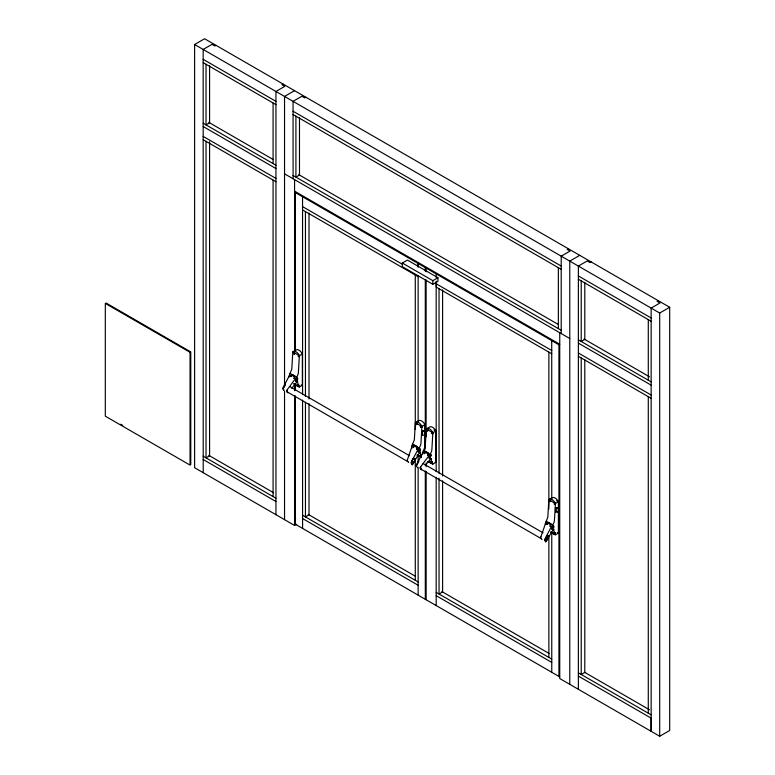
<?xml version="1.0" encoding="UTF-8"?>
<svg xmlns="http://www.w3.org/2000/svg" width="775" height="775" viewBox="0 0 775 775"><rect width="100%" height="100%" fill="white"/><g stroke="black" fill="none" stroke-linecap="round" stroke-linejoin="round"><path stroke-width="1.16" d="M283.175 388.575L285.549 384.187M545.513 524.384L545.687 522.902L540.921 536.804M545.271 524.045L547.828 517.051L548.836 499.72L551.829 497.996A5.793 3.342 60 0 1 558.387 501.783L558.387 533.084L555.394 534.808A19.443 6.423 44.3 0 1 550.57 532.222M432.469 462.045L431.646 461.571L432.111 462.132M416.659 465.397L418.781 461.067L416.524 465.63M289.54 375.836L289.666 375.09L282.894 387.926A1.308 0.756 -60 0 0 282.749 388.798L284.037 390.61M291.012 376.689L292.039 374.325L294.994 376.03L293.957 378.394M412.067 446.584L412.193 445.828L407.427 459.73M413.54 447.437L414.567 445.073L417.522 446.778L416.495 449.142M423.024 452.91L423.15 452.154L416.349 465.068A1.308 0.756 -60 0 0 416.233 465.862L417.483 467.742M424.497 453.762L425.523 451.399L428.478 453.104L427.451 455.468M547.024 524.501L548.051 522.137L551.006 523.842L549.979 526.206M293.87 352.828C293.725 356.965 293.793 350.116 294.461 353.836M294.684 352.945L294.713 353.603L294.113 353.448M294.791 353.381L294.238 353.758M298.859 356.306L298.646 355.434M298.666 355.677L299.518 356.035L299.024 356.335M299.528 356.374C297.348 357.701 298.142 353.923 299.528 356.587M416.863 424.506L416.136 423.76L416.514 423.073M416.146 423.499L416.33 424.758L415.729 423.353L417.124 424.07L416.301 423.198M421.067 426.347L421.319 425.853M421.28 426.037L420.98 426.686M421.242 426.763C422.375 428.953 417.706 424.865 421.929 426.851M421.997 426.822L421.106 425.979M427.354 429.728L427.538 430.6M427.81 430.706C427.48 429.515 427.558 430.978 427.519 430.387M427.713 430.58L427.287 431.152L426.637 430.299L426.938 429.718L428.197 430.328L427.674 429.757M432.266 433.012L432.566 432.411M432.508 433.69C430.542 430.609 433.012 436.063 432.227 432.867M549.756 500.563C547.944 501.018 550.909 502.568 550.056 500.301M555.026 504.157L554.532 503.169M554.571 503.343C553.253 505.252 555.191 503.043 555.278 503.818M290.925 376.427L291.303 374.964L294.684 376.97L294.335 378.307M291.051 376.418L291.303 374.964M294.2 378.316L294.684 376.97M413.472 447.185L413.85 445.712L417.134 447.611L416.882 449.064M416.756 449.074L416.902 448.318M424.409 453.491L424.787 452.028L428.168 454.034L427.955 454.692M427.684 455.39L428.168 454.034M546.966 524.249L547.344 522.786L550.715 524.791L550.376 526.138M547.092 524.239L547.344 522.786M550.24 526.138L550.715 524.791M413.734 446.487L413.85 445.712M424.671 452.803L424.787 452.028M286.973 390.532L287.399 389.941M420.467 467.596L420.893 467.015M407.398 459.808L407.359 459.875A1.308 0.756 -60 0 0 407.243 460.67L408.541 462.491M420.282 467.344L420.321 467.267A1.308 0.756 -60 0 0 420.166 468.129L421.464 469.95M540.882 536.872L540.843 536.949A1.308 0.756 -60 0 0 540.727 537.743L542.025 539.555M293.948 384.012A19.443 6.423 44.3 0 0 299.353 386.987L302.347 385.262L302.347 353.952A5.793 3.342 60 0 0 295.788 350.174L292.795 351.898L291.787 369.229L289.433 374.722L289.278 376.912M302.347 353.952L299.353 355.686L298.394 372.552C298.646 375.623 293.221 380.322 297.261 381.939L299.353 386.987L293.735 383.741M424.903 449.994L424.903 424.71A5.793 3.342 60 0 0 418.345 420.922L415.352 422.656L414.334 439.987L411.98 445.48L411.98 448.26M424.903 424.71L421.91 426.444L420.951 443.31C421.193 446.381 415.778 451.069 419.808 452.697L421.242 455.855M428.013 461.464A19.443 6.423 44.3 0 0 432.838 464.06L435.841 462.326L435.841 431.026A5.793 3.342 60 0 0 429.282 427.238L426.279 428.972L425.272 446.303L422.918 451.796L422.772 453.985M433.961 429.941L435.841 431.026L432.838 432.76L431.878 449.626C432.13 452.697 426.715 457.386 430.745 459.013L432.838 464.06L428.158 461.358M430.222 455.293L430.445 457.395M556.518 500.698L558.387 501.783L555.394 503.508L554.435 520.374C554.687 523.454 549.262 528.143 553.302 529.771L555.394 534.808L550.705 532.105M293.899 352.528L293.967 353.168M294.519 353.671L293.744 352.828L294.481 353.012M299.508 356.306L298.714 355.308M421.648 427.18L421.038 426.831M432.993 433.37L432.198 432.373M550.211 501.377L550.599 500.999L549.766 500.514M555.394 504.041L554.6 503.043M297.755 381.629L297.251 382.53L297.261 381.939M420.641 452.571L419.808 453.288L419.478 452.513L420.321 451.796M431.026 458.509L425.252 465.339M431.249 458.693L430.735 459.594L430.745 459.013M554.125 529.645L553.292 530.352L552.972 529.577L553.805 528.87M287.971 392.886L286.673 391.065A1.308 0.756 -60 0 1 286.798 390.271L295.566 378.5L295.73 381.436L297.019 381.901L291.768 388.275M552.924 525.857C551.102 528.531 555.065 528.463 553.602 525.828C551.267 527.32 554.338 529.025 553.505 525.818M420.36 467.199L429.059 455.564L429.214 458.5L430.503 458.974M547.441 535.418C541.173 545.61 551.141 538.548 547.47 535.399M287.079 391.792L407.863 461.629M298.608 355.512L299.518 356.035M422.017 427.17L421.445 427.209M432.092 432.576L432.683 432.46M549.882 500.185L550.347 501.57M549.688 500.466L550.667 500.97M550.327 501.473L549.63 500.563L550.386 500.437M547.334 535.302L545.271 539.952M412.416 464.254C419.023 455.361 409.035 459.032 412.174 464.08M285.336 384.012L283.166 388.527M296.563 524.288L294.568 525.44L194.612 467.732L194.612 44.514L204.6 38.75L669.687 307.268L669.687 730.486L659.699 736.25L559.744 678.542L559.744 332.717M216.041 45.357L214.907 46.016L212.011 44.349L203.166 49.455L203.215 472.702M283.078 84.058L281.897 84.698L284.783 86.364L275.948 91.469L275.948 514.687M294.529 90.665L284.541 96.429L284.541 386.647M305.892 97.233L304.749 97.892L301.901 96.245L293.057 101.351L293.095 178.773M299.479 175.043L295.914 177.107L295.914 116.172M402.322 263.035L407.418 260.09L437.943 277.712L437.943 281.335L432.838 284.28L402.322 266.658L402.322 263.035L432.838 280.657L437.943 277.712M568.385 248.785L567.242 249.443L570.061 251.061L561.216 256.167L561.216 333.57M579.758 255.343L569.77 261.107L569.77 684.335M591.248 261.979L590.066 262.618L587.208 260.972L578.373 266.077L578.373 689.295M422.278 431.268C425.814 428.294 419.072 434.659 423.276 435.114C425.649 436.063 424.923 433.051 424.894 431.568L423.877 430.6L424.894 431.568L422.511 431.384L422.443 434.911L422.511 431.384M658.237 300.652L657.093 301.31L659.98 302.986L651.145 308.092L651.145 731.309L651.107 718.115L578.373 676.12M194.612 44.514L659.699 313.032L669.687 307.268M421.183 456.155L420.961 455.303M432.053 462.433L431.84 461.425M555.772 508.342L557.186 507.518L558.378 508.632L555.772 508.342L555.772 511.887L558.378 512.139L557.361 511.171M555.927 511.975L555.927 508.429L557.351 507.606L558.378 508.642M556.004 508.448L557.361 507.664M555.288 532.977L554.464 533.035L554.561 532.192M545.116 539.865L545.813 541.241L548.119 536.968M298.733 355.657L299.373 356.355M549.814 500.757L550.453 501.309M554.445 503.343L555.413 503.769M296.883 380.225L297.561 378.171M421.077 426.105L421.59 426.066M555.307 533.064L554.261 532.619M421.183 469.282L420.467 467.906M283.834 390.009L283.195 388.643M412.261 464.157C416.902 461.813 413.404 452.9 411.787 462.888M298.879 355.425L299.557 355.87M421.174 426.076L421.794 426.754L421.745 426.027M432.266 432.479L432.838 433.002M432.896 433.69L432.208 433.37M298.782 385.417L298.152 384.758L298.976 385.233M555.278 533.239L554.793 532.842M297.561 378.006L296.515 378.772L296.961 380.322M296.738 380.196C299.508 379.605 295.963 376.418 296.835 380.215M430.222 457.269C433.351 449.839 428.013 461.638 431.045 455.235M554.609 504.031L555.162 504.351M203.166 59.336L275.948 101.351M293.057 111.232L561.216 266.048M578.373 275.948L651.145 317.973M203.166 62.63L275.948 104.644M293.057 114.526L561.216 269.342M578.373 279.242L651.145 321.267M208.814 122.372L273.275 159.582M584.011 338.995L649.508 376.805M298.724 174.608L558.494 324.589M203.166 123.225L275.948 165.249M578.373 339.847L651.145 381.862M293.057 175.46L561.216 330.276M203.166 126.519L275.948 168.543M578.373 343.141L651.145 385.156M284.541 173.833L569.77 338.51M203.166 136.4L275.948 178.424M578.373 353.022L651.145 395.037M294.568 191.144L559.744 344.245M295.382 192.607L558.969 344.788M203.166 139.694L275.948 181.718M578.373 356.316L651.145 398.331M302.55 206.625L402.516 264.343M436.18 283.776L551.761 350.503M302.589 209.947L418.132 276.646M551.761 353.797L436.18 287.07L436.218 283.795M432.179 432.624L433.012 433.109M293.735 353.09L294.568 353.574M416.136 423.76L416.969 424.245M420.941 426.541L421.774 427.015M427.219 430.164L428.052 430.648M289.966 373.395L296.525 377.183M412.523 444.153L419.081 447.94M423.45 450.469L430.009 454.257M546.007 521.226L552.565 525.004M431.346 459.284L430.697 458.325M420.777 455.293L421.6 455.778M420.777 455.555L421.6 456.029M431.646 461.823L432.469 462.307M417.221 455.041L420.97 457.202M289.676 386.531L409.549 455.739M423.169 463.595L543.042 532.803M286.866 391.714L287.525 392.121L286.953 390.677M420.36 468.788L420.999 469.156M420.37 468.817L541.347 538.702M106.03 302.996L190.766 351.918L190.766 464.69M208.814 455.351L273.623 492.764M584.689 672.361L649.508 709.784M308.237 514.397L415.448 576.3M441.827 591.528L549.039 653.422M203.166 456.204L275.948 498.228M578.373 672.826L651.145 714.841M302.589 515.259L418.132 581.957M436.18 592.381L551.722 659.089M203.166 459.498L275.948 501.522M302.589 518.553L418.132 585.251M436.18 595.675L551.722 662.383M294.568 523.793L559.744 676.895M120.677 424.225L122.77 425.436M432.314 433.477L432.808 433.516L432.324 433.157M416.611 424.225L417.212 424.39L417.163 423.557M299.131 356.558L298.637 356.161M294.316 353.778L293.861 353.177M555.297 503.324L554.687 502.956L554.745 504.041M550.066 501.406L549.708 500.728M421.387 427.122L421.077 426.628M416.998 423.479L416.795 423.547M416.446 424.196L416.214 423.663M411.176 462.946L412.261 464.981L419.546 452.648L418.151 451.932L418.103 449.238L411.293 462.152A1.308 0.756 -60 0 0 411.176 462.946M659.699 313.032L659.699 736.25M648.288 319.62L648.288 380.215M648.288 396.684L648.288 713.194M584.786 282.4L584.786 339.44L581.221 341.494L581.221 280.889M584.786 359.532L584.786 672.409L581.221 674.473L581.221 357.963M558.93 343.78L558.93 676.43M558.358 267.695L558.358 328.629M551.722 340.603L551.761 499.197M551.761 531.873L551.761 672.283M548.865 352.131L548.865 509.01M548.865 535.554L548.865 657.442M442.603 289.85L442.603 475.957M442.603 480.791L442.603 591.974L439.037 594.028L439.037 478.175M439.037 288.717L439.037 473.351M436.18 273.895L436.18 277.528M436.18 281.16L436.18 471.704M436.18 477.245L436.18 605.556M432.838 280.657L432.838 284.28M426.114 268.082L426.163 271.744M426.114 279.94L426.114 436.819M426.163 462.985L426.163 466.618M426.163 471.462L426.163 599.773M425.301 267.617L425.301 271.25M425.301 279.717L425.301 447.969M425.301 470.968L425.301 599.278M418.132 267.104L418.132 263.471L418.093 266.745M418.132 275.58L418.132 421.464M418.132 454.722L418.132 462.491M418.132 467.315L418.132 595.132M415.284 274.999L415.284 429.466M415.284 458.432L415.284 580.31M309.012 213.154L309.012 398.989M309.012 403.659L309.012 514.842L305.447 516.906L305.447 402.254M305.447 211.585L305.447 396.228M302.55 196.743L302.589 394.582M302.55 400.103L302.589 528.434M299.479 117.693L299.479 175.189M295.382 191.619L295.382 351.172M295.382 383.858L295.382 389.903M295.382 395.957L295.382 524.268M294.568 179.616L294.568 352.024M294.568 383.48L294.568 390.736M294.568 395.57L294.568 525.44M284.541 391.482L284.541 519.657M273.091 102.997L273.091 163.602M273.091 180.071L273.091 496.581M209.589 65.778L209.589 122.818L206.024 124.872L206.024 64.277M209.589 141.699L209.589 455.797L206.024 457.851L206.024 141.341M302.347 385.262A17.699 10.22 60 0 1 301.272 384.913M421.416 457.541A19.443 6.423 44.3 0 1 417.076 455.157M435.841 462.326A17.699 10.22 60 0 1 435.298 462.171M558.387 533.084A17.699 10.22 60 0 1 557.312 532.735M297.251 384.768L298.365 385.873L297.3 384.71M419.876 455.555L420.99 456.669L419.876 455.555M430.745 461.832L431.859 462.946L430.745 461.832M553.36 532.628L554.474 533.733L553.408 532.57M551.451 527.058L551.742 529.238L553.04 529.712L545.707 542.064L544.66 540.01A1.308 0.756 -60 0 1 544.777 539.216L551.587 526.312L551.451 527.058M419.013 449.839C420.186 453.821 420.825 445.954 419.013 449.839M419.227 449.965C419.808 453.181 420.66 446.245 419.227 449.965M299.353 355.686L292.795 351.898A5.803 3.575 63.5 0 1 299.353 355.686M421.91 426.444L415.352 422.656A5.803 3.575 63.5 0 1 421.9 426.444M432.838 432.76L426.279 428.972A5.803 3.575 63.5 0 1 432.838 432.76M555.394 503.508L548.836 499.72A5.803 3.575 63.5 0 1 555.394 503.508M190.049 352.325L105.313 303.412L105.313 416.185L190.049 465.097L190.049 352.325"/></g></svg>
